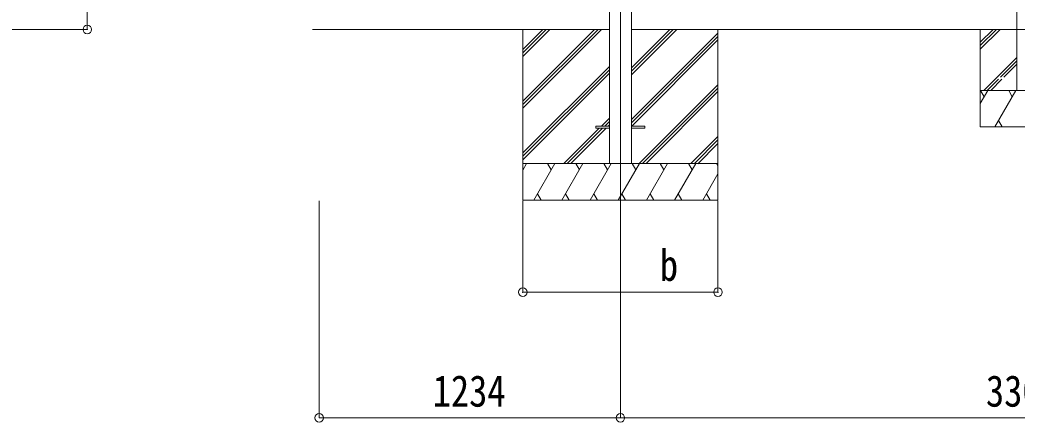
# Model space of a CAD drawing. Units: millimetres at full size. Extents: x -9783 to 9892, y -6828 to 6752.
# Drawn here: x 36 to 4122, y -2724 to -1074 of the extents above; entities that cross this region are included whole.
import ezdxf
from ezdxf.enums import TextEntityAlignment as Align

# ---------------------------------------------------------------- set-up
doc = ezdxf.new("R2010")
doc.units = ezdxf.units.MM
doc.header["$LTSCALE"] = 35
doc.header["$PDMODE"] = 32
doc.header["$PDSIZE"] = 35
for name, color, linetype, lineweight in [('0-0_0', 7, 'Continuous', 9), ('0-1_本体', 4, 'Continuous', 9), ('0-2_部品', 7, 'Continuous', 9), ('0-8_PARTS2', 2, 'Continuous', 9), ('0-A_寸法', 6, 'Continuous', 9), ('1-0_FRAME', 7, 'Continuous', 9), ('1-2_GLASS_SEAL', 7, 'Continuous', 9)]:
    doc.layers.add(name, color=color, linetype=linetype, lineweight=lineweight)
doc.styles.add('ＭＳ ゴシック', font='')
doc.styles.get('ＭＳ ゴシック').set_extended_font_data('MS Gothic')

msp = doc.modelspace()

# ---------------------------------------------------------------- linework, layer by layer
at = {"layer": '0-0_0'}
for p, q in [((1234.93, -1113.2), (2451.7, -1113.2)), ((2096.9, -1113.2), (2096.9, -1813.2)), ((2096.9, -1407.38), (2391.08, -1113.2)), ((2096.9, -1421.52), (2405.22, -1113.2)), ((2096.9, -1435.66), (2419.36, -1113.2)), ((2096.9, -1223.53), (2207.23, -1113.2)), ((2096.9, -1209.39), (2193.09, -1113.2)), ((2096.9, -1195.25), (2178.95, -1113.2)), ((2542.1, -1298.83), (2727.73, -1113.2)), ((2542.1, -1284.69), (2713.59, -1113.2)), ((2542.1, -1270.54), (2699.45, -1113.2)), ((2542.1, -1113.2), (5751.7, -1113.2)), ((2542.1, -1482.68), (2896.9, -1127.88)), ((2542.1, -1496.82), (2896.9, -1142.02)), ((2896.9, -1113.2), (2896.9, -1813.2)), ((2543.52, -1509.54), (2896.9, -1156.16)), ((2096.9, -1619.51), (2451.7, -1264.71)), ((2096.9, -1633.65), (2451.7, -1278.85)), ((2096.9, -1647.79), (2451.7, -1292.99)), ((2573.71, -1663.2), (2896.9, -1340.01)), ((2587.85, -1663.2), (2896.9, -1354.15)), ((2601.99, -1663.2), (2896.9, -1368.29)), ((2419, -1509.54), (2451.7, -1476.84)), ((2433.14, -1509.54), (2451.7, -1490.98)), ((2447.28, -1509.54), (2451.7, -1505.13)), ((2265.34, -1663.2), (2410, -1518.54)), ((2279.48, -1663.2), (2424.14, -1518.54)), ((2293.63, -1663.2), (2438.28, -1518.54)), ((2785.84, -1663.2), (2896.9, -1552.14)), ((2799.98, -1663.2), (2896.9, -1566.28)), ((2814.13, -1664.04), (2896.9, -1581.27)), ((2896.9, -1663.2), (2096.9, -1663.2)), ((2096.9, -1690.7), (2112.78, -1663.2)), ((2141.65, -1813.2), (2228.25, -1663.2)), ((2213.25, -1689.18), (2198.25, -1663.2)), ((2257.12, -1813.2), (2343.72, -1663.2)), ((2328.72, -1689.18), (2313.72, -1663.2)), ((2372.59, -1813.2), (2459.19, -1663.2)), ((2444.19, -1689.18), (2429.19, -1663.2)), ((2488.06, -1813.2), (2574.66, -1663.2)), ((2559.66, -1689.18), (2544.66, -1663.2)), ((2603.53, -1813.2), (2690.13, -1663.2)), ((2675.13, -1689.18), (2660.13, -1663.2)), ((2719, -1813.2), (2805.6, -1663.2)), ((2775.6, -1663.2), (2790.6, -1689.18)), ((2891.07, -1663.2), (2896.9, -1673.3)), ((2834.47, -1813.2), (2896.9, -1705.06)), ((2156.64, -1787.22), (2171.64, -1813.2)), ((2272.12, -1787.22), (2287.11, -1813.2)), ((2387.59, -1787.22), (2402.59, -1813.2)), ((2503.06, -1787.22), (2518.06, -1813.2)), ((2618.53, -1787.22), (2633.52, -1813.2)), ((2734, -1787.22), (2748.99, -1813.2)), ((2849.47, -1787.22), (2864.46, -1813.2)), ((2096.9, -1813.2), (2896.9, -1813.2))]:
    msp.add_line(p, q, dxfattribs=at)
at = {"layer": '0-1_本体'}
for p, q in [((2451.7, 1493.78), (2451.7, -1663.2)), ((2542.1, 1493.78), (2542.1, -1663.2))]:
    msp.add_line(p, q, dxfattribs=at)
at = {"layer": '0-2_部品', "color": 4}
for p, q in [((2396.9, -1509.54), (2396.9, -1518.54)), ((2396.9, -1509.54), (2451.7, -1509.54)), ((2542.1, -1509.54), (2596.9, -1509.54)), ((2596.9, -1509.54), (2596.9, -1518.54)), ((2396.9, -1518.54), (2451.7, -1518.54)), ((2542.1, -1518.54), (2596.9, -1518.54))]:
    msp.add_line(p, q, dxfattribs=at)
at = {"layer": '0-8_PARTS2'}
msp.add_line((2496.9, 1624.84), (2496.9, -1881.19), dxfattribs=at)
at = {"layer": '0-A_寸法'}
for p, q in [((312.59, -1113.2), (312.59, 2136.38)), ((312.59, -1113.2), (-242.43, -1113.2)), ((1262.91, -2706.08), (1262.91, -1816.68)), ((2096.9, -2191.09), (2096.9, -1816.68)), ((2496.9, -2706.08), (2496.9, -1816.68)), ((2896.9, -2191.09), (2896.9, -1816.68)), ((2096.9, -2191.09), (2896.9, -2191.09)), ((1262.91, -2706.08), (2496.9, -2706.08)), ((2496.9, -2706.08), (5796.9, -2706.08))]:
    msp.add_line(p, q, dxfattribs=at)
for p in [(312.59, -1113.2), (2096.9, -2191.09), (2896.9, -2191.09), (1262.91, -2706.08), (2496.9, -2706.08)]:
    msp.add_point(p, dxfattribs=at)
at = {"layer": '1-0_FRAME'}
for p, q in [((3971.9, -1113.2), (3971.9, -1513.21)), ((3971.9, -1165.56), (4024.25, -1113.21)), ((3971.9, -1179.7), (4038.39, -1113.21)), ((3971.9, -1193.84), (4052.53, -1113.21)), ((3986.38, -1363.21), (4121.9, -1227.69)), ((4054.52, -1309.21), (4121.9, -1241.83)), ((4068.66, -1309.21), (4121.9, -1255.97)), ((4000.52, -1363.21), (4046.9, -1316.83)), ((4014.66, -1363.21), (4060.66, -1317.21)), ((3971.9, -1416.32), (4002.57, -1363.21)), ((3971.9, -1363.21), (4321.9, -1363.21)), ((3987.57, -1389.19), (3972.56, -1363.21)), ((4031.43, -1513.21), (4118.04, -1363.21)), ((4103.04, -1389.19), (4088.03, -1363.21)), ((4046.43, -1487.23), (4061.43, -1513.21)), ((3971.9, -1513.21), (4321.9, -1513.21))]:
    msp.add_line(p, q, dxfattribs=at)
at = {"layer": '1-2_GLASS_SEAL', "color": 4}
msp.add_line((4121.9, 1480.91), (4121.9, -1363.22), dxfattribs=at)

# ---------------------------------------------------------------- texts
at = {"layer": '0-A_寸法', "color": 7, "style": 'ＭＳ ゴシック', "width": 0.85}
for s, p in [('b', (2658.9, -2183.09)), ('1234', (1727.9, -2699.08)), ('3300', (3994.9, -2699.08))]:
    msp.add_text(s, height=129, dxfattribs=at).set_placement(p, align=Align.BOTTOM_LEFT)

doc.saveas('drawing.dxf')
